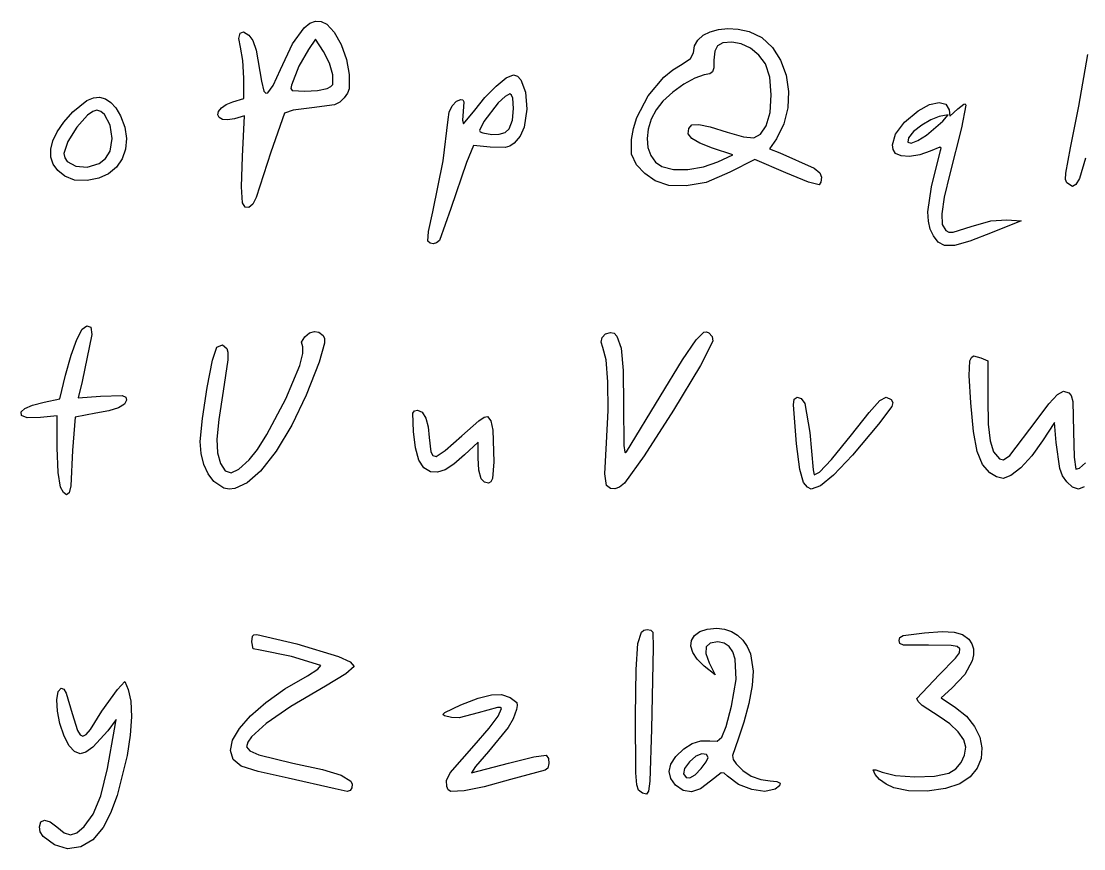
# Model space of a CAD drawing. Header units: metres. Extents: x -32.8 to -0.3, y -12.8 to 5.4.
# Drawn here: x -10.58 to -5.08, y -9.16 to -4.88 of the extents above; entities that cross this region are included whole.
import ezdxf

# ---------------------------------------------------------------- set-up
doc = ezdxf.new("R2010")
doc.units = ezdxf.units.M

msp = doc.modelspace()

# ---------------------------------------------------------------- linework, layer by layer
at = {"layer": '1', "color": 3}
for p, q in [((-9.115977, -4.914466), (-9.086506, -4.891731)), ((-9.086506, -4.891731), (-9.057173, -4.88127)), ((-9.057173, -4.88127), (-9.027803, -4.882913)), ((-9.027803, -4.882913), (-8.998223, -4.896491)), ((-8.998223, -4.896491), (-8.960246, -4.93691)), ((-9.453483, -4.970304), (-9.447596, -4.94311)), ((-9.447596, -4.94311), (-9.429646, -4.936467)), ((-9.429646, -4.936467), (-9.401613, -4.953185)), ((-9.176022, -4.997435), (-9.115977, -4.914466)), ((-8.960246, -4.93691), (-8.924933, -5.001307)), ((-7.049776, -4.953814), (-7.013906, -4.93539)), ((-7.013906, -4.93539), (-6.970802, -4.923738)), ((-6.970802, -4.923738), (-6.92181, -4.91937)), ((-6.92181, -4.91937), (-6.868279, -4.9228)), ((-6.868279, -4.9228), (-6.811553, -4.934541)), ((-6.811553, -4.934541), (-6.745209, -4.965819)), ((-9.445327, -5.015236), (-9.453483, -4.970304)), ((-9.401613, -4.953185), (-9.382334, -4.981521)), ((-9.382334, -4.981521), (-9.365204, -5.030104)), ((-9.238696, -5.131534), (-9.176022, -4.997435)), ((-9.057317, -4.974088), (-9.094262, -5.027584)), ((-9.016046, -5.037533), (-9.057317, -4.974088)), ((-8.924933, -5.001307), (-8.897321, -5.07836)), ((-7.094427, -5.008926), (-7.077065, -4.978497)), ((-7.077065, -4.978497), (-7.049776, -4.953814)), ((-6.947804, -4.993508), (-6.975873, -5.007645)), ((-6.901516, -4.989573), (-6.947804, -4.993508)), ((-6.853199, -4.997766), (-6.901516, -4.989573)), ((-6.805387, -5.021016), (-6.853199, -4.997766)), ((-6.745209, -4.965819), (-6.690523, -5.016834)), ((-9.433687, -5.085072), (-9.445327, -5.015236)), ((-9.365204, -5.030104), (-9.336494, -5.191284)), ((-9.094262, -5.027584), (-9.143317, -5.113635)), ((-8.984663, -5.099009), (-9.016046, -5.037533)), ((-7.114644, -5.073559), (-7.100513, -5.044587)), ((-7.100513, -5.044587), (-7.094427, -5.008926)), ((-6.989888, -5.036213), (-6.994014, -5.083437)), ((-6.975873, -5.007645), (-6.989888, -5.036213)), ((-6.762093, -5.056724), (-6.805387, -5.021016)), ((-6.727331, -5.102294), (-6.762093, -5.056724)), ((-6.690523, -5.016834), (-6.648624, -5.083157)), ((-5.103823, -5.321549), (-5.058306, -5.052857)), ((-9.428846, -5.175733), (-9.433687, -5.085072)), ((-9.143317, -5.113635), (-9.181162, -5.211607)), ((-8.967165, -5.157717), (-8.984663, -5.099009)), ((-8.897321, -5.07836), (-8.882447, -5.156745)), ((-7.20653, -5.132761), (-7.157959, -5.102757)), ((-7.157959, -5.102757), (-7.114644, -5.073559)), ((-6.994014, -5.083437), (-6.995307, -5.122193)), ((-6.70523, -5.170524), (-6.727331, -5.102294)), ((-6.648624, -5.083157), (-6.620638, -5.160357)), ((-9.276197, -5.214248), (-9.238696, -5.131534)), ((-8.966768, -5.207769), (-8.967165, -5.157717)), ((-8.882447, -5.156745), (-8.882173, -5.23085)), ((-8.069777, -5.174667), (-8.031442, -5.15869)), ((-8.031442, -5.15869), (-8.010968, -5.165385)), ((-8.010968, -5.165385), (-7.993499, -5.184064)), ((-7.333853, -5.267717), (-7.252751, -5.171319)), ((-7.252751, -5.171319), (-7.20653, -5.132761)), ((-7.044659, -5.159276), (-7.092458, -5.175191)), ((-7.01615, -5.153404), (-7.044659, -5.159276)), ((-7.001192, -5.143279), (-7.01615, -5.153404)), ((-6.995307, -5.122193), (-7.001192, -5.143279)), ((-6.69702, -5.261663), (-6.70523, -5.170524)), ((-6.620638, -5.160357), (-6.607692, -5.244004)), ((-9.428846, -5.281223), (-9.428846, -5.175733)), ((-9.336494, -5.191284), (-9.324029, -5.243471)), ((-9.304285, -5.251342), (-9.276197, -5.214248)), ((-9.181162, -5.211607), (-9.184848, -5.229331)), ((-8.997564, -5.228906), (-8.977219, -5.219499)), ((-8.977219, -5.219499), (-8.966768, -5.207769)), ((-8.179632, -5.275463), (-8.122446, -5.216594)), ((-8.122446, -5.216594), (-8.069777, -5.174667)), ((-7.993499, -5.184064), (-7.969303, -5.248935)), ((-7.149241, -5.206395), (-7.207196, -5.247937)), ((-7.092458, -5.175191), (-7.149241, -5.206395)), ((-10.240634, -5.29114), (-10.206816, -5.277605)), ((-10.206816, -5.277605), (-10.174937, -5.27474)), ((-10.174937, -5.27474), (-10.145024, -5.282545)), ((-9.48506, -5.298065), (-9.428846, -5.281223)), ((-9.324029, -5.243471), (-9.315133, -5.252987)), ((-9.315133, -5.252987), (-9.304285, -5.251342)), ((-9.184848, -5.229331), (-9.178398, -5.238827)), ((-9.178398, -5.238827), (-9.113216, -5.243357)), ((-9.113216, -5.243357), (-9.047215, -5.239112)), ((-9.047215, -5.239112), (-8.997564, -5.228906)), ((-8.909499, -5.277807), (-8.931778, -5.299809)), ((-8.891569, -5.254067), (-8.909499, -5.277807)), ((-8.882173, -5.23085), (-8.891569, -5.254067)), ((-8.231521, -5.34227), (-8.179632, -5.275463)), ((-8.075505, -5.270387), (-8.111392, -5.303879)), ((-8.050245, -5.257468), (-8.075505, -5.270387)), ((-8.041496, -5.263587), (-8.050245, -5.257468)), ((-8.035486, -5.280056), (-8.041496, -5.263587)), ((-8.031459, -5.332726), (-8.035486, -5.280056)), ((-7.969303, -5.248935), (-7.962308, -5.336434)), ((-7.392679, -5.379197), (-7.333853, -5.267717)), ((-7.207196, -5.247937), (-7.258514, -5.294865)), ((-6.702979, -5.353258), (-6.69702, -5.261663)), ((-6.607692, -5.244004), (-6.610915, -5.329669)), ((-10.313972, -5.350234), (-10.240634, -5.29114)), ((-10.145024, -5.282545), (-10.117107, -5.301017)), ((-10.117107, -5.301017), (-10.091214, -5.330153)), ((-10.091214, -5.330153), (-10.067374, -5.369951)), ((-9.558795, -5.348046), (-9.544773, -5.329702)), ((-9.544773, -5.329702), (-9.520252, -5.312383)), ((-9.520252, -5.312383), (-9.48506, -5.298065)), ((-9.075393, -5.328695), (-9.172802, -5.341325)), ((-8.959104, -5.313247), (-9.075393, -5.328695)), ((-8.931778, -5.299809), (-8.959104, -5.313247)), ((-8.364558, -5.352647), (-8.349141, -5.319299)), ((-8.349141, -5.319299), (-8.327934, -5.295055)), ((-8.327934, -5.295055), (-8.304611, -5.28569)), ((-8.304611, -5.28569), (-8.293955, -5.288279)), ((-8.293955, -5.288279), (-8.28869, -5.297886)), ((-8.28869, -5.297886), (-8.292164, -5.34919)), ((-8.111392, -5.303879), (-8.185309, -5.400984)), ((-8.037718, -5.392844), (-8.031459, -5.332726)), ((-7.962308, -5.336434), (-7.975967, -5.429687)), ((-7.258514, -5.294865), (-7.293536, -5.339763)), ((-6.610915, -5.329669), (-6.631434, -5.41292)), ((-5.93686, -5.344965), (-5.877404, -5.312833)), ((-5.877404, -5.312833), (-5.827972, -5.301227)), ((-5.827972, -5.301227), (-5.792874, -5.310278)), ((-5.792874, -5.310278), (-5.776417, -5.340117)), ((-5.77171, -5.373377), (-5.730556, -5.333949)), ((-5.730556, -5.333949), (-5.700184, -5.309978)), ((-5.689898, -5.3148), (-5.712531, -5.432078)), ((-5.700184, -5.309978), (-5.692395, -5.308726)), ((-5.692395, -5.308726), (-5.689898, -5.3148)), ((-5.147702, -5.53713), (-5.103823, -5.321549)), ((-10.359946, -5.402992), (-10.313972, -5.350234)), ((-10.236994, -5.368066), (-10.293343, -5.429974)), ((-10.211018, -5.349114), (-10.236994, -5.368066)), ((-10.18953, -5.342135), (-10.211018, -5.349114)), ((-10.168702, -5.348055), (-10.18953, -5.342135)), ((-10.149904, -5.364327), (-10.168702, -5.348055)), ((-10.121307, -5.418988), (-10.149904, -5.364327)), ((-10.067374, -5.369951), (-10.044273, -5.430278)), ((-9.56249, -5.365442), (-9.558795, -5.348046)), ((-9.556028, -5.379915), (-9.56249, -5.365442)), ((-9.539582, -5.389489), (-9.556028, -5.379915)), ((-9.513323, -5.392191), (-9.539582, -5.389489)), ((-9.477422, -5.386044), (-9.513323, -5.392191)), ((-9.425295, -5.371652), (-9.477422, -5.386044)), ((-9.435419, -5.581594), (-9.425295, -5.371652)), ((-9.217426, -5.356644), (-9.287791, -5.559001)), ((-9.172802, -5.341325), (-9.217426, -5.356644)), ((-8.396696, -5.604061), (-8.370513, -5.389325)), ((-8.370513, -5.389325), (-8.364558, -5.352647)), ((-8.292164, -5.34919), (-8.295527, -5.39393)), ((-8.290239, -5.412327), (-8.231521, -5.34227)), ((-7.411055, -5.436605), (-7.392679, -5.379197)), ((-7.31878, -5.388583), (-7.334214, -5.439)), ((-7.293536, -5.339763), (-7.31878, -5.388583)), ((-6.723384, -5.422856), (-6.702979, -5.353258)), ((-6.007529, -5.40381), (-5.93686, -5.344965)), ((-5.87107, -5.390736), (-5.918311, -5.418679)), ((-5.827634, -5.375035), (-5.87107, -5.390736)), ((-5.781124, -5.366048), (-5.827634, -5.375035)), ((-5.809346, -5.398491), (-5.781124, -5.366048)), ((-5.776417, -5.340117), (-5.77171, -5.373377)), ((-10.394343, -5.453069), (-10.359946, -5.402992)), ((-10.293343, -5.429974), (-10.340449, -5.504032)), ((-10.109555, -5.488248), (-10.121307, -5.418988)), ((-10.044273, -5.430278), (-10.035671, -5.488809)), ((-8.295527, -5.39393), (-8.290239, -5.412327)), ((-8.185309, -5.400984), (-8.207785, -5.44598)), ((-8.207785, -5.44598), (-8.204105, -5.454424)), ((-8.075116, -5.456503), (-8.053813, -5.437773)), ((-8.053813, -5.437773), (-8.037718, -5.392844)), ((-7.975967, -5.429687), (-7.997473, -5.475458)), ((-7.420642, -5.493), (-7.411055, -5.436605)), ((-7.334214, -5.439), (-7.339807, -5.488688)), ((-7.126722, -5.463598), (-7.124368, -5.435775)), ((-7.124368, -5.435775), (-7.107719, -5.418065)), ((-7.107719, -5.418065), (-7.072893, -5.414939)), ((-7.072893, -5.414939), (-7.014007, -5.426953)), ((-7.014007, -5.426953), (-6.925178, -5.454668)), ((-6.752598, -5.466303), (-6.723384, -5.422856)), ((-6.631434, -5.41292), (-6.670375, -5.489329)), ((-6.053261, -5.465286), (-6.007529, -5.40381)), ((-5.918311, -5.418679), (-5.960032, -5.4524)), ((-5.892602, -5.471201), (-5.809346, -5.398491)), ((-5.712531, -5.432078), (-5.772484, -5.671172)), ((-10.428275, -5.544118), (-10.417131, -5.5002)), ((-10.417131, -5.5002), (-10.394343, -5.453069)), ((-10.12047, -5.554234), (-10.109555, -5.488248)), ((-10.035671, -5.488809), (-10.040684, -5.543813)), ((-8.204105, -5.454424), (-8.191053, -5.45932)), ((-8.191053, -5.45932), (-8.14497, -5.46747)), ((-8.14497, -5.46747), (-8.105913, -5.466466)), ((-8.105913, -5.466466), (-8.075116, -5.456503)), ((-7.997473, -5.475458), (-8.028791, -5.512094)), ((-7.420512, -5.569089), (-7.420642, -5.493)), ((-7.339807, -5.488688), (-7.335527, -5.535322)), ((-7.108774, -5.488329), (-7.126722, -5.463598)), ((-7.067713, -5.512286), (-7.108774, -5.488329)), ((-6.925178, -5.454668), (-6.840633, -5.480182)), ((-6.840633, -5.480182), (-6.787394, -5.484736)), ((-6.787394, -5.484736), (-6.752598, -5.466303)), ((-6.670375, -5.489329), (-6.705501, -5.541089)), ((-6.069944, -5.521633), (-6.053261, -5.465286)), ((-5.986907, -5.485436), (-5.990563, -5.507196)), ((-5.960032, -5.4524), (-5.986907, -5.485436)), ((-5.972333, -5.511514), (-5.937814, -5.499234)), ((-5.937814, -5.499234), (-5.892602, -5.471201)), ((-10.427743, -5.584557), (-10.428275, -5.544118)), ((-10.340449, -5.504032), (-10.36018, -5.566412)), ((-10.144763, -5.590789), (-10.12047, -5.554234)), ((-10.040684, -5.543813), (-10.058424, -5.593558)), ((-8.239773, -5.523734), (-8.275079, -5.612851)), ((-8.153435, -5.53298), (-8.239773, -5.523734)), ((-8.07544, -5.535386), (-8.153435, -5.53298)), ((-8.051764, -5.52755), (-8.07544, -5.535386)), ((-8.028791, -5.512094), (-8.051764, -5.52755)), ((-7.335527, -5.535322), (-7.321342, -5.576577)), ((-7.000727, -5.537791), (-7.067713, -5.512286)), ((-6.895902, -5.572849), (-7.000727, -5.537791)), ((-6.705501, -5.541089), (-6.652535, -5.562789)), ((-6.066108, -5.545458), (-6.069944, -5.521633)), ((-6.053468, -5.56509), (-6.066108, -5.545458)), ((-5.990563, -5.507196), (-5.972333, -5.511514)), ((-5.874714, -5.553438), (-5.928404, -5.572131)), ((-5.823624, -5.533566), (-5.874714, -5.553438)), ((-5.868077, -5.737862), (-5.820117, -5.550221)), ((-5.817898, -5.537444), (-5.823624, -5.533566)), ((-5.820117, -5.550221), (-5.817898, -5.537444)), ((-5.172452, -5.668045), (-5.147702, -5.53713)), ((-10.415501, -5.621251), (-10.427743, -5.584557)), ((-10.36018, -5.566412), (-10.355552, -5.5882)), ((-10.355552, -5.5882), (-10.342686, -5.606469)), ((-10.342686, -5.606469), (-10.298351, -5.630719)), ((-10.178022, -5.617967), (-10.144763, -5.590789)), ((-10.058424, -5.593558), (-10.088006, -5.636312)), ((-9.439762, -5.738708), (-9.435419, -5.581594)), ((-9.287791, -5.559001), (-9.364089, -5.793604)), ((-8.449421, -5.868447), (-8.396696, -5.604061)), ((-7.394571, -5.624357), (-7.420512, -5.569089)), ((-7.321342, -5.576577), (-7.297222, -5.610126)), ((-7.297222, -5.610126), (-7.263133, -5.633646)), ((-7.048732, -5.634342), (-6.973513, -5.608493)), ((-6.973513, -5.608493), (-6.895902, -5.572849)), ((-6.783013, -5.597563), (-6.91214, -5.662133)), ((-6.621706, -5.666657), (-6.783013, -5.597563)), ((-6.652535, -5.562789), (-6.475621, -5.642032)), ((-6.024616, -5.578403), (-6.053468, -5.56509)), ((-5.980649, -5.580601), (-6.024616, -5.578403)), ((-5.928404, -5.572131), (-5.980649, -5.580601)), ((-5.069574, -5.5899), (-5.100532, -5.694701)), ((-10.391514, -5.653935), (-10.415501, -5.621251)), ((-10.355751, -5.682342), (-10.391514, -5.653935)), ((-10.298351, -5.630719), (-10.23939, -5.635704)), ((-10.23939, -5.635704), (-10.178022, -5.617967)), ((-10.088006, -5.636312), (-10.128544, -5.670342)), ((-8.275079, -5.612851), (-8.355946, -5.850135)), ((-7.352482, -5.668866), (-7.394571, -5.624357)), ((-7.263133, -5.633646), (-7.204042, -5.64783)), ((-7.204042, -5.64783), (-7.129075, -5.647758)), ((-7.129075, -5.647758), (-7.048732, -5.634342)), ((-6.91214, -5.662133), (-7.035005, -5.715467)), ((-6.504389, -5.713357), (-6.621706, -5.666657)), ((-6.475621, -5.642032), (-6.444938, -5.66613)), ((-6.444938, -5.66613), (-6.437291, -5.688951)), ((-10.304944, -5.703302), (-10.355751, -5.682342)), ((-10.238942, -5.705306), (-10.304944, -5.703302)), ((-10.179151, -5.693918), (-10.238942, -5.705306)), ((-10.128544, -5.670342), (-10.179151, -5.693918)), ((-7.297955, -5.706523), (-7.352482, -5.668866)), ((-7.228433, -5.732093), (-7.297955, -5.706523)), ((-7.035005, -5.715467), (-7.137918, -5.733002)), ((-6.448845, -5.72861), (-6.504389, -5.713357)), ((-6.440685, -5.714015), (-6.448845, -5.72861)), ((-6.437291, -5.688951), (-6.440685, -5.714015)), ((-5.772484, -5.671172), (-5.801346, -5.791984)), ((-5.173002, -5.699846), (-5.172452, -5.668045)), ((-5.166488, -5.717047), (-5.173002, -5.699846)), ((-5.137666, -5.737246), (-5.166488, -5.717047)), ((-5.100532, -5.694701), (-5.119316, -5.725896)), ((-9.435989, -5.821638), (-9.439762, -5.738708)), ((-7.137918, -5.733002), (-7.228433, -5.732093)), ((-5.885916, -5.867827), (-5.868077, -5.737862)), ((-5.119316, -5.725896), (-5.137666, -5.737246)), ((-9.421513, -5.843998), (-9.435989, -5.821638)), ((-9.381416, -5.828363), (-9.40194, -5.8457)), ((-9.364089, -5.793604), (-9.381416, -5.828363)), ((-5.801346, -5.791984), (-5.814269, -5.877383)), ((-9.40194, -5.8457), (-9.421513, -5.843998)), ((-8.471569, -5.970038), (-8.449421, -5.868447)), ((-8.355946, -5.850135), (-8.41596, -6.01594)), ((-5.883688, -5.916622), (-5.885916, -5.867827)), ((-5.814269, -5.877383), (-5.811659, -5.932912)), ((-5.874109, -5.957526), (-5.883688, -5.916622)), ((-5.811659, -5.932912), (-5.793921, -5.964115)), ((-5.661941, -5.943866), (-5.560396, -5.914833)), ((-5.560396, -5.914833), (-5.47778, -5.909298)), ((-5.403117, -5.913635), (-5.552606, -5.974855)), ((-5.47778, -5.909298), (-5.403117, -5.913635)), ((-8.47593, -6.020141), (-8.471569, -5.970038)), ((-5.857239, -5.992715), (-5.874109, -5.957526)), ((-5.833137, -6.024366), (-5.857239, -5.992715)), ((-5.793921, -5.964115), (-5.778282, -5.972192)), ((-5.778282, -5.972192), (-5.755423, -5.972177)), ((-5.755423, -5.972177), (-5.661941, -5.943866)), ((-5.552606, -5.974855), (-5.668658, -6.019225)), ((-8.464043, -6.030396), (-8.47593, -6.020141)), ((-8.447992, -6.032967), (-8.464043, -6.030396)), ((-8.430917, -6.028075), (-8.447992, -6.032967)), ((-8.41596, -6.01594), (-8.430917, -6.028075)), ((-5.80095, -6.042573), (-5.833137, -6.024366)), ((-5.748782, -6.041328), (-5.80095, -6.042573)), ((-5.668658, -6.019225), (-5.748782, -6.041328)), ((-10.293632, -6.528445), (-10.2659, -6.475754)), ((-10.2659, -6.475754), (-10.242063, -6.456913)), ((-10.242063, -6.456913), (-10.219984, -6.46518)), ((-10.219984, -6.46518), (-10.21548, -6.50307)), ((-9.087754, -6.494133), (-9.063031, -6.486329)), ((-9.063031, -6.486329), (-9.039399, -6.490869)), ((-9.039399, -6.490869), (-9.018335, -6.507855)), ((-7.086744, -6.530422), (-7.047164, -6.491278)), ((-7.047164, -6.491278), (-7.033218, -6.488825)), ((-7.033218, -6.488825), (-7.020323, -6.494062)), ((-10.322809, -6.60924), (-10.293632, -6.528445)), ((-10.21548, -6.50307), (-10.265576, -6.74626)), ((-9.129567, -6.542091), (-9.112094, -6.514183)), ((-9.123423, -6.566946), (-9.129567, -6.542091)), ((-9.112094, -6.514183), (-9.087754, -6.494133)), ((-9.018335, -6.507855), (-9.010108, -6.523787)), ((-9.010108, -6.523787), (-9.010088, -6.547368)), ((-7.577934, -6.54311), (-7.572626, -6.517946)), ((-7.569196, -6.570215), (-7.577934, -6.54311)), ((-7.572626, -6.517946), (-7.55566, -6.499411)), ((-7.55566, -6.499411), (-7.529425, -6.49219)), ((-7.529425, -6.49219), (-7.511107, -6.496575)), ((-7.511107, -6.496575), (-7.496087, -6.510599)), ((-7.496087, -6.510599), (-7.475011, -6.572798)), ((-7.156135, -6.633821), (-7.086744, -6.530422)), ((-6.999172, -6.536395), (-7.064249, -6.662236)), ((-7.020323, -6.494062), (-7.003532, -6.51309)), ((-7.003532, -6.51309), (-6.999172, -6.536395)), ((-9.589751, -6.635105), (-9.567984, -6.568283)), ((-9.567984, -6.568283), (-9.538737, -6.556949)), ((-9.538737, -6.556949), (-9.515648, -6.574285)), ((-9.515648, -6.574285), (-9.510311, -6.59368)), ((-9.510311, -6.59368), (-9.511527, -6.634176)), ((-9.138939, -6.663373), (-9.122183, -6.60154)), ((-9.122183, -6.60154), (-9.123423, -6.566946)), ((-9.010088, -6.547368), (-9.038832, -6.645438)), ((-7.552213, -6.633992), (-7.569196, -6.570215)), ((-7.475011, -6.572798), (-7.464337, -6.689252)), ((-10.350982, -6.712389), (-10.322809, -6.60924)), ((-9.618201, -6.777666), (-9.589751, -6.635105)), ((-9.511527, -6.634176), (-9.535086, -6.795117)), ((-9.038832, -6.645438), (-9.105089, -6.816466)), ((-7.542966, -6.748269), (-7.552213, -6.633992)), ((-7.272404, -6.823802), (-7.156135, -6.633821)), ((-5.672002, -6.714115), (-5.668331, -6.63876)), ((-5.668331, -6.63876), (-5.661053, -6.620961)), ((-5.661053, -6.620961), (-5.64956, -6.613795)), ((-5.64956, -6.613795), (-5.612174, -6.623504)), ((-5.612174, -6.623504), (-5.576513, -6.639752)), ((-5.576513, -6.639752), (-5.576513, -6.838063)), ((-9.211014, -6.836289), (-9.138939, -6.663373)), ((-7.464337, -6.689252), (-7.462206, -6.870422)), ((-7.064249, -6.662236), (-7.204196, -6.894075)), ((-10.380353, -6.835343), (-10.350982, -6.712389)), ((-10.265576, -6.74626), (-10.285508, -6.830997)), ((-7.542086, -6.896608), (-7.542966, -6.748269)), ((-5.664088, -6.855571), (-5.672002, -6.714115)), ((-10.285508, -6.830997), (-10.171149, -6.822214)), ((-10.171149, -6.822214), (-10.058144, -6.81862)), ((-10.058144, -6.81862), (-10.039834, -6.826456)), ((-9.643054, -6.937624), (-9.618201, -6.777666)), ((-9.535086, -6.795117), (-9.55829, -6.942292)), ((-9.105089, -6.816466), (-9.180559, -6.97258)), ((-5.259118, -6.861665), (-5.214961, -6.813079)), ((-5.214961, -6.813079), (-5.18371, -6.796466)), ((-5.18371, -6.796466), (-5.156707, -6.80434)), ((-5.156707, -6.80434), (-5.143797, -6.818806)), ((-5.143797, -6.818806), (-5.136314, -6.849351)), ((-10.56193, -6.885095), (-10.522254, -6.868264)), ((-10.522254, -6.868264), (-10.461904, -6.852649)), ((-10.461904, -6.852649), (-10.380353, -6.835343)), ((-10.046396, -6.863848), (-10.077673, -6.882698)), ((-10.035624, -6.842407), (-10.046396, -6.863848)), ((-10.039834, -6.826456), (-10.035624, -6.842407)), ((-9.308791, -7.020768), (-9.211014, -6.836289)), ((-7.462206, -6.870422), (-7.460265, -7.077114)), ((-7.447077, -7.11031), (-7.272404, -6.823802)), ((-6.582257, -6.866575), (-6.578102, -6.838107)), ((-6.565671, -7.068088), (-6.582257, -6.866575)), ((-6.578102, -6.838107), (-6.562916, -6.827149)), ((-6.562916, -6.827149), (-6.542821, -6.834354)), ((-6.542821, -6.834354), (-6.523936, -6.860373)), ((-6.523936, -6.860373), (-6.496676, -7.009452)), ((-6.190927, -6.905556), (-6.135229, -6.844509)), ((-6.072468, -6.874519), (-6.141443, -6.966007)), ((-6.135229, -6.844509), (-6.101716, -6.82633)), ((-6.101716, -6.82633), (-6.077132, -6.839246)), ((-6.077132, -6.839246), (-6.067761, -6.854125)), ((-6.067761, -6.854125), (-6.072468, -6.874519)), ((-5.650236, -7.004842), (-5.664088, -6.855571)), ((-5.576513, -6.838063), (-5.573755, -6.966069)), ((-5.324842, -6.949713), (-5.259118, -6.861665)), ((-5.136314, -6.849351), (-5.132013, -7.004126)), ((-10.580887, -6.903114), (-10.56193, -6.885095)), ((-10.579078, -6.922294), (-10.580887, -6.903114)), ((-10.550654, -6.9344), (-10.579078, -6.922294)), ((-10.395457, -6.924359), (-10.481672, -6.932381)), ((-10.394516, -7.089275), (-10.395457, -6.924359)), ((-10.302454, -6.930668), (-10.314676, -7.103634)), ((-10.195502, -6.909987), (-10.302454, -6.930668)), ((-10.127895, -6.898297), (-10.195502, -6.909987)), ((-10.077673, -6.882698), (-10.127895, -6.898297)), ((-8.552679, -6.910492), (-8.544965, -6.896948)), ((-8.550401, -7.005079), (-8.552679, -6.910492)), ((-8.544965, -6.896948), (-8.529132, -6.894357)), ((-8.529132, -6.894357), (-8.505411, -6.905182)), ((-8.505411, -6.905182), (-8.486437, -6.935062)), ((-8.212117, -6.950059), (-8.183449, -6.931284)), ((-8.183449, -6.931284), (-8.167161, -6.927199)), ((-8.167161, -6.927199), (-8.149989, -6.949396)), ((-7.550209, -7.062571), (-7.542086, -6.896608)), ((-7.204196, -6.894075), (-7.35613, -7.130932)), ((-6.282068, -7.021244), (-6.190927, -6.905556)), ((-10.481672, -6.932381), (-10.550654, -6.9344)), ((-9.654031, -7.056635), (-9.643054, -6.937624)), ((-9.55829, -6.942292), (-9.568059, -7.044221)), ((-9.180559, -6.97258), (-9.261126, -7.106137)), ((-8.486437, -6.935062), (-8.473851, -6.980106)), ((-8.473851, -6.980106), (-8.469291, -7.03642)), ((-8.300074, -7.026799), (-8.212117, -6.950059)), ((-8.149989, -6.949396), (-8.138266, -6.998418)), ((-6.141443, -6.966007), (-6.277147, -7.126394)), ((-5.573755, -6.966069), (-5.564129, -7.053123)), ((-5.462444, -7.128747), (-5.324842, -6.949713)), ((-5.230791, -6.958961), (-5.292191, -7.053308)), ((-5.221609, -7.061226), (-5.230791, -6.958961)), ((-9.357677, -7.097055), (-9.308791, -7.020768)), ((-8.539996, -7.089751), (-8.550401, -7.005079)), ((-8.469291, -7.03642), (-8.460312, -7.110469)), ((-8.385321, -7.102683), (-8.300074, -7.026799)), ((-8.138266, -6.998418), (-8.133273, -7.162319)), ((-6.496676, -7.009452), (-6.479988, -7.202995)), ((-6.386072, -7.150118), (-6.282068, -7.021244)), ((-5.63125, -7.107818), (-5.650236, -7.004842)), ((-5.132013, -7.004126), (-5.1285, -7.137625)), ((-10.389058, -7.21722), (-10.394516, -7.089275)), ((-9.649605, -7.118539), (-9.654031, -7.056635)), ((-9.568059, -7.044221), (-9.564948, -7.115313)), ((-9.401417, -7.151885), (-9.357677, -7.097055)), ((-8.521772, -7.152341), (-8.539996, -7.089751)), ((-8.215291, -7.059829), (-8.285298, -7.125312)), ((-8.215291, -7.140298), (-8.215291, -7.059829)), ((-7.558604, -7.224143), (-7.550209, -7.062571)), ((-7.460265, -7.077114), (-7.455351, -7.111053)), ((-6.549963, -7.201221), (-6.565671, -7.068088)), ((-5.564129, -7.053123), (-5.545602, -7.109573)), ((-5.292191, -7.053308), (-5.348734, -7.131193)), ((-5.203093, -7.195975), (-5.221609, -7.061226)), ((-10.314676, -7.103634), (-10.324336, -7.28587)), ((-9.635885, -7.17528), (-9.649605, -7.118539)), ((-9.564948, -7.115313), (-9.549511, -7.169977)), ((-9.454079, -7.199348), (-9.401417, -7.151885)), ((-9.261126, -7.106137), (-9.342672, -7.209492)), ((-8.460312, -7.110469), (-8.4488, -7.128387)), ((-8.4488, -7.128387), (-8.432349, -7.134246)), ((-8.432349, -7.134246), (-8.385321, -7.102683)), ((-8.285298, -7.125312), (-8.34131, -7.173859)), ((-8.210866, -7.205398), (-8.215291, -7.140298)), ((-7.35613, -7.130932), (-7.457165, -7.271829)), ((-7.455351, -7.111053), (-7.451668, -7.114474)), ((-7.451668, -7.114474), (-7.447077, -7.11031)), ((-6.447874, -7.215794), (-6.386072, -7.150118)), ((-6.277147, -7.126394), (-6.374575, -7.230415)), ((-5.60414, -7.175572), (-5.63125, -7.107818)), ((-5.545602, -7.109573), (-5.516146, -7.145771)), ((-5.516146, -7.145771), (-5.494298, -7.15189)), ((-5.494298, -7.15189), (-5.462444, -7.128747)), ((-5.348734, -7.131193), (-5.404971, -7.192532)), ((-5.1285, -7.137625), (-5.120053, -7.200048)), ((-9.613687, -7.224454), (-9.635885, -7.17528)), ((-9.549511, -7.169977), (-9.525338, -7.208054)), ((-9.494457, -7.217958), (-9.454079, -7.199348)), ((-8.495497, -7.193392), (-8.521772, -7.152341)), ((-8.460938, -7.213444), (-8.495497, -7.193392)), ((-8.386443, -7.20332), (-8.424913, -7.215809)), ((-8.34131, -7.173859), (-8.386443, -7.20332)), ((-8.200228, -7.248914), (-8.210866, -7.205398)), ((-8.133273, -7.162319), (-8.141471, -7.248167)), ((-6.529741, -7.269171), (-6.549963, -7.201221)), ((-6.479988, -7.202995), (-6.474977, -7.22845)), ((-5.565916, -7.219177), (-5.60414, -7.175572)), ((-5.404971, -7.192532), (-5.45603, -7.232716)), ((-5.188629, -7.233329), (-5.203093, -7.195975)), ((-5.120053, -7.200048), (-5.100612, -7.195255)), ((-5.100612, -7.195255), (-5.070664, -7.16715)), ((-10.377227, -7.292996), (-10.389058, -7.21722)), ((-9.583824, -7.263662), (-9.613687, -7.224454)), ((-9.525338, -7.208054), (-9.494457, -7.217958)), ((-9.342672, -7.209492), (-9.411852, -7.270623)), ((-8.424913, -7.215809), (-8.460938, -7.213444)), ((-8.182615, -7.267462), (-8.200228, -7.248914)), ((-8.141471, -7.248167), (-8.149408, -7.265806)), ((-7.55007, -7.284821), (-7.558604, -7.224143)), ((-6.474977, -7.22845), (-6.447874, -7.215794)), ((-6.374575, -7.230415), (-6.442547, -7.286612)), ((-5.531022, -7.238922), (-5.565916, -7.219177)), ((-5.497039, -7.247135), (-5.531022, -7.238922)), ((-5.45603, -7.232716), (-5.497039, -7.247135)), ((-5.166573, -7.266009), (-5.188629, -7.233329)), ((-10.361512, -7.320402), (-10.377227, -7.292996)), ((-10.324336, -7.28587), (-10.333341, -7.321708)), ((-9.531825, -7.297572), (-9.583824, -7.263662)), ((-9.503942, -7.302706), (-9.531825, -7.297572)), ((-9.474702, -7.299938), (-9.503942, -7.302706)), ((-9.411852, -7.270623), (-9.474702, -7.299938)), ((-8.161422, -7.272531), (-8.182615, -7.267462)), ((-8.149408, -7.265806), (-8.161422, -7.272531)), ((-7.530417, -7.299595), (-7.55007, -7.284821)), ((-7.507292, -7.302202), (-7.530417, -7.299595)), ((-7.482331, -7.29287), (-7.507292, -7.302202)), ((-7.457165, -7.271829), (-7.482331, -7.29287)), ((-6.508732, -7.293456), (-6.529741, -7.269171)), ((-6.489882, -7.303527), (-6.508732, -7.293456)), ((-6.442547, -7.286612), (-6.489882, -7.303527)), ((-5.136887, -7.292543), (-5.166573, -7.266009)), ((-5.107013, -7.303579), (-5.136887, -7.292543)), ((-5.07712, -7.291544), (-5.107013, -7.303579)), ((-10.346687, -7.331802), (-10.361512, -7.320402)), ((-10.333341, -7.321708), (-10.346687, -7.331802)), ((-7.356555, -8.032874), (-7.339387, -8.030302)), ((-7.339387, -8.030302), (-7.320138, -8.032175)), ((-7.320138, -8.032175), (-7.310291, -8.04294)), ((-7.067367, -8.040771), (-7.028765, -8.027848)), ((-7.028765, -8.027848), (-6.979204, -8.023246)), ((-6.979204, -8.023246), (-6.939541, -8.027436)), ((-6.939541, -8.027436), (-6.903397, -8.039588)), ((-9.386513, -8.09268), (-9.384295, -8.064475)), ((-9.384295, -8.064475), (-9.376897, -8.057724)), ((-9.376897, -8.057724), (-9.361196, -8.056055)), ((-9.361196, -8.056055), (-9.15368, -8.102902)), ((-7.387568, -8.101573), (-7.369964, -8.0431)), ((-7.369964, -8.0431), (-7.356555, -8.032874)), ((-7.310291, -8.04294), (-7.308361, -8.122024)), ((-7.113032, -8.116238), (-7.109941, -8.086289)), ((-7.109941, -8.086289), (-7.094573, -8.060692)), ((-7.094573, -8.060692), (-7.067367, -8.040771)), ((-6.903397, -8.039588), (-6.871306, -8.059074)), ((-6.871306, -8.059074), (-6.843803, -8.085268)), ((-6.843803, -8.085268), (-6.821424, -8.117542)), ((-6.035124, -8.086746), (-6.031193, -8.07129)), ((-6.03163, -8.102338), (-6.035124, -8.086746)), ((-6.031193, -8.07129), (-6.013749, -8.061166)), ((-6.013749, -8.061166), (-5.904414, -8.046456)), ((-5.904414, -8.046456), (-5.812783, -8.040293)), ((-5.812783, -8.040293), (-5.750288, -8.042916)), ((-5.750288, -8.042916), (-5.707486, -8.055707)), ((-5.707486, -8.055707), (-5.674932, -8.080049)), ((-5.674932, -8.080049), (-5.658145, -8.103178)), ((-9.379486, -8.12905), (-9.386513, -8.09268)), ((-9.343415, -8.136135), (-9.379486, -8.12905)), ((-9.181859, -8.169825), (-9.343415, -8.136135)), ((-9.15368, -8.102902), (-8.937522, -8.168828)), ((-7.396313, -8.23584), (-7.387568, -8.101573)), ((-7.308361, -8.122024), (-7.317741, -8.545357)), ((-7.103406, -8.149215), (-7.113032, -8.116238)), ((-7.034184, -8.119915), (-7.035535, -8.153415)), ((-7.013741, -8.100235), (-7.034184, -8.119915)), ((-6.973972, -8.093802), (-7.013741, -8.100235)), ((-6.941507, -8.099662), (-6.973972, -8.093802)), ((-6.915539, -8.11686), (-6.941507, -8.099662)), ((-6.896193, -8.144819), (-6.915539, -8.11686)), ((-6.821424, -8.117542), (-6.804703, -8.155269)), ((-6.013152, -8.110263), (-6.03163, -8.102338)), ((-5.88328, -8.110676), (-6.013152, -8.110263)), ((-5.766183, -8.111574), (-5.88328, -8.110676)), ((-5.73468, -8.117999), (-5.766183, -8.111574)), ((-5.720557, -8.130219), (-5.73468, -8.117999)), ((-5.723326, -8.14959), (-5.720557, -8.130219)), ((-5.658145, -8.103178), (-5.649702, -8.130062)), ((-5.649702, -8.130062), (-5.649379, -8.160052)), ((-9.029077, -8.216625), (-9.181859, -8.169825)), ((-8.937522, -8.168828), (-8.878152, -8.197317)), ((-8.878152, -8.197317), (-8.857346, -8.220408)), ((-7.080624, -8.183898), (-7.103406, -8.149215)), ((-7.044245, -8.218963), (-7.080624, -8.183898)), ((-7.035535, -8.153415), (-7.018029, -8.201308)), ((-6.88359, -8.182963), (-6.896193, -8.144819)), ((-6.879108, -8.287508), (-6.88359, -8.182963)), ((-6.804703, -8.155269), (-6.790378, -8.244573)), ((-5.828107, -8.264186), (-5.742499, -8.17747)), ((-5.742499, -8.17747), (-5.723326, -8.14959)), ((-5.656954, -8.192497), (-5.694907, -8.262144)), ((-5.649379, -8.160052), (-5.656954, -8.192497)), ((-9.099214, -8.268794), (-9.044503, -8.235149)), ((-9.044503, -8.235149), (-9.029077, -8.216625)), ((-8.857346, -8.220408), (-8.900324, -8.258949)), ((-7.400319, -8.476019), (-7.396313, -8.23584)), ((-6.987166, -8.264833), (-7.044245, -8.218963)), ((-7.018029, -8.201308), (-6.987166, -8.264833)), ((-6.790378, -8.244573), (-6.796452, -8.319676)), ((-10.08287, -8.339767), (-10.044699, -8.29858)), ((-10.044699, -8.29858), (-10.026687, -8.34083)), ((-9.21617, -8.33743), (-9.099214, -8.268794)), ((-8.900324, -8.258949), (-9.005513, -8.323432)), ((-6.903077, -8.425889), (-6.879108, -8.287508)), ((-5.943402, -8.386662), (-5.828107, -8.264186)), ((-5.694907, -8.262144), (-5.761778, -8.333796)), ((-10.396576, -8.392777), (-10.390131, -8.350149)), ((-10.390131, -8.350149), (-10.374484, -8.33369)), ((-10.374484, -8.33369), (-10.361078, -8.339051)), ((-10.361078, -8.339051), (-10.348663, -8.358859)), ((-10.348663, -8.358859), (-10.316947, -8.464187)), ((-10.162836, -8.452572), (-10.08287, -8.339767)), ((-10.026687, -8.34083), (-10.012796, -8.400115)), ((-9.314804, -8.40707), (-9.21617, -8.33743)), ((-9.005513, -8.323432), (-9.185093, -8.428607)), ((-6.796452, -8.319676), (-6.813483, -8.411797)), ((-5.761778, -8.333796), (-5.818124, -8.38329)), ((-10.393484, -8.451453), (-10.396576, -8.392777)), ((-10.012796, -8.400115), (-10.009854, -8.480946)), ((-9.393686, -8.47576), (-9.314804, -8.40707)), ((-8.305285, -8.419346), (-8.21463, -8.384599)), ((-8.21463, -8.384599), (-8.146467, -8.367394)), ((-8.146467, -8.367394), (-8.093693, -8.366679)), ((-8.093693, -8.366679), (-8.049202, -8.381401)), ((-8.049202, -8.381401), (-8.014659, -8.406949)), ((-8.014659, -8.406949), (-8.012288, -8.422214)), ((-6.813483, -8.411797), (-6.838708, -8.508575)), ((-5.936342, -8.402575), (-5.943402, -8.386662)), ((-5.914999, -8.423168), (-5.936342, -8.402575)), ((-5.818124, -8.38329), (-5.743179, -8.432574)), ((-10.380519, -8.516057), (-10.393484, -8.451453)), ((-10.316947, -8.464187), (-10.289537, -8.553006)), ((-10.222792, -8.547976), (-10.162836, -8.452572)), ((-9.185093, -8.428607), (-9.312914, -8.515641)), ((-8.397537, -8.469285), (-8.387697, -8.45852)), ((-8.389951, -8.476522), (-8.397537, -8.469285)), ((-8.387697, -8.45852), (-8.305285, -8.419346)), ((-8.215291, -8.46069), (-8.312909, -8.486318)), ((-8.115628, -8.432468), (-8.215291, -8.46069)), ((-8.100329, -8.433408), (-8.115628, -8.432468)), ((-8.110898, -8.477588), (-8.094704, -8.438735)), ((-8.094704, -8.438735), (-8.100329, -8.433408)), ((-8.017134, -8.444484), (-8.033796, -8.491523)), ((-8.012288, -8.422214), (-8.017134, -8.444484)), ((-6.931081, -8.53239), (-6.903077, -8.425889)), ((-5.828472, -8.479193), (-5.914999, -8.423168)), ((-5.743179, -8.432574), (-5.685971, -8.478837)), ((-10.357973, -8.581759), (-10.380519, -8.516057)), ((-10.089692, -8.495968), (-10.131695, -8.553721)), ((-10.097633, -8.545357), (-10.089692, -8.495968)), ((-10.009854, -8.480946), (-10.016681, -8.576818)), ((-9.451383, -8.541543), (-9.393686, -8.47576)), ((-9.312914, -8.515641), (-9.38934, -8.584814)), ((-8.353504, -8.485803), (-8.389951, -8.476522)), ((-8.312909, -8.486318), (-8.353504, -8.485803)), ((-8.157177, -8.540761), (-8.110898, -8.477588)), ((-8.033796, -8.491523), (-8.058836, -8.536456)), ((-7.399327, -8.771341), (-7.400319, -8.476019)), ((-6.838708, -8.508575), (-6.86936, -8.597645)), ((-5.772784, -8.516975), (-5.828472, -8.479193)), ((-5.728751, -8.558811), (-5.772784, -8.516975)), ((-5.685971, -8.478837), (-5.643995, -8.530831)), ((-10.33231, -8.630901), (-10.357973, -8.581759)), ((-10.289537, -8.553006), (-10.276275, -8.574728)), ((-10.276275, -8.574728), (-10.261589, -8.581195)), ((-10.261589, -8.581195), (-10.244191, -8.57231)), ((-10.244191, -8.57231), (-10.222792, -8.547976)), ((-10.131695, -8.553721), (-10.210186, -8.63919)), ((-10.134007, -8.74902), (-10.097633, -8.545357)), ((-10.016681, -8.576818), (-10.032097, -8.681226)), ((-9.486463, -8.602465), (-9.451383, -8.541543)), ((-8.235679, -8.629283), (-8.157177, -8.540761)), ((-8.058836, -8.536456), (-8.161874, -8.661774)), ((-7.317741, -8.545357), (-7.326572, -8.814104)), ((-6.952702, -8.587617), (-6.931081, -8.53239)), ((-5.699812, -8.600755), (-5.728751, -8.558811)), ((-5.643995, -8.530831), (-5.617392, -8.586156)), ((-10.304719, -8.661695), (-10.33231, -8.630901)), ((-9.497496, -8.656571), (-9.486463, -8.602465)), ((-9.408394, -8.612789), (-9.414735, -8.636403)), ((-9.414735, -8.636403), (-9.398093, -8.656774)), ((-9.38934, -8.584814), (-9.408394, -8.612789)), ((-8.359151, -8.771601), (-8.235679, -8.629283)), ((-7.150057, -8.647036), (-7.107004, -8.620008)), ((-7.107004, -8.620008), (-7.061865, -8.606175)), ((-7.061865, -8.606175), (-7.015108, -8.605755)), ((-7.015108, -8.605755), (-6.977519, -8.606947)), ((-6.977519, -8.606947), (-6.952702, -8.587617)), ((-6.86936, -8.597645), (-6.897963, -8.682359)), ((-5.689402, -8.638863), (-5.699812, -8.600755)), ((-5.617392, -8.586156), (-5.606305, -8.642413)), ((-10.276392, -8.672357), (-10.304719, -8.661695)), ((-10.246429, -8.663627), (-10.276392, -8.672357)), ((-10.210186, -8.63919), (-10.246429, -8.663627)), ((-10.032097, -8.681226), (-10.083977, -8.889632)), ((-9.48305, -8.701905), (-9.497496, -8.656571)), ((-9.398093, -8.656774), (-9.350364, -8.678562)), ((-9.350364, -8.678562), (-9.174846, -8.721697)), ((-8.161874, -8.661774), (-8.228143, -8.73901)), ((-8.058411, -8.720755), (-7.926165, -8.687783)), ((-7.926165, -8.687783), (-7.862769, -8.679255)), ((-7.862769, -8.679255), (-7.851262, -8.697045)), ((-7.216706, -8.727105), (-7.190554, -8.687044)), ((-7.190554, -8.687044), (-7.150057, -8.647036)), ((-7.08761, -8.684954), (-7.121333, -8.714699)), ((-7.056372, -8.672357), (-7.08761, -8.684954)), ((-7.032159, -8.677087), (-7.056372, -8.672357)), ((-7.033633, -8.715333), (-7.024578, -8.691367)), ((-7.024578, -8.691367), (-7.032159, -8.677087)), ((-6.897963, -8.682359), (-6.894121, -8.70328)), ((-5.714298, -8.718696), (-5.696003, -8.680283)), ((-5.696003, -8.680283), (-5.689402, -8.638863)), ((-5.606305, -8.642413), (-5.610872, -8.6972)), ((-9.441692, -8.736512), (-9.48305, -8.701905)), ((-9.353322, -8.76386), (-9.441692, -8.736512)), ((-9.174846, -8.721697), (-9.021673, -8.753356)), ((-8.2498, -8.771135), (-8.058411, -8.720755)), ((-8.228143, -8.73901), (-8.2498, -8.771135)), ((-7.854445, -8.746752), (-7.867749, -8.757024)), ((-7.848719, -8.723151), (-7.854445, -8.746752)), ((-7.851262, -8.697045), (-7.848719, -8.723151)), ((-7.225808, -8.765013), (-7.216706, -8.727105)), ((-7.121333, -8.714699), (-7.146527, -8.74952)), ((-7.059331, -8.749123), (-7.033633, -8.715333)), ((-6.894121, -8.70328), (-6.879401, -8.725401)), ((-6.879401, -8.725401), (-6.844883, -8.760167)), ((-5.742027, -8.750645), (-5.714298, -8.718696)), ((-5.610872, -8.6972), (-5.631236, -8.748118)), ((-10.169235, -8.890883), (-10.134007, -8.74902)), ((-9.199275, -8.799405), (-9.353322, -8.76386)), ((-8.956124, -8.854137), (-9.199275, -8.799405)), ((-9.021673, -8.753356), (-8.923703, -8.783397)), ((-8.923703, -8.783397), (-8.874951, -8.814305)), ((-8.378396, -8.811646), (-8.359151, -8.771601)), ((-7.867749, -8.757024), (-8.047666, -8.806673)), ((-7.393804, -8.834), (-7.399327, -8.771341)), ((-7.217864, -8.800994), (-7.225808, -8.765013)), ((-7.192877, -8.835276), (-7.217864, -8.800994)), ((-7.146527, -8.74952), (-7.152178, -8.777348)), ((-7.152178, -8.777348), (-7.138596, -8.795435)), ((-7.138596, -8.795435), (-7.118403, -8.796702)), ((-7.118403, -8.796702), (-7.091885, -8.781235)), ((-7.091885, -8.781235), (-7.059331, -8.749123)), ((-6.956292, -8.771264), (-7.012003, -8.815405)), ((-6.941367, -8.773618), (-6.956292, -8.771264)), ((-6.924124, -8.788963), (-6.941367, -8.773618)), ((-6.866127, -8.831226), (-6.924124, -8.788963)), ((-6.844883, -8.760167), (-6.800458, -8.788106)), ((-6.800458, -8.788106), (-6.751179, -8.80671)), ((-6.16918, -8.756542), (-6.155708, -8.75538)), ((-6.160019, -8.779585), (-6.16918, -8.756542)), ((-6.135933, -8.805758), (-6.160019, -8.779585)), ((-6.155708, -8.75538), (-6.123318, -8.768689)), ((-6.123318, -8.768689), (-6.054043, -8.786082)), ((-6.054043, -8.786082), (-5.953677, -8.792769)), ((-5.953677, -8.792769), (-5.851535, -8.788412)), ((-5.851535, -8.788412), (-5.776931, -8.772675)), ((-5.776931, -8.772675), (-5.742027, -8.750645)), ((-5.667538, -8.792768), (-5.719917, -8.828749)), ((-5.631236, -8.748118), (-5.667538, -8.792768)), ((-8.893176, -8.867589), (-8.956124, -8.854137)), ((-8.869436, -8.848566), (-8.878211, -8.862253)), ((-8.874951, -8.814305), (-8.867163, -8.830861)), ((-8.867163, -8.830861), (-8.869436, -8.848566)), ((-8.377201, -8.842849), (-8.378396, -8.811646)), ((-8.369742, -8.859353), (-8.377201, -8.842849)), ((-8.184451, -8.844278), (-8.287836, -8.864967)), ((-8.047666, -8.806673), (-8.184451, -8.844278)), ((-7.384033, -8.861152), (-7.393804, -8.834)), ((-7.326572, -8.814104), (-7.333648, -8.865515)), ((-7.152735, -8.863437), (-7.192877, -8.835276)), ((-7.063318, -8.853614), (-7.109889, -8.869587)), ((-7.012003, -8.815405), (-7.063318, -8.853614)), ((-6.797865, -8.85841), (-6.866127, -8.831226)), ((-6.751179, -8.80671), (-6.702094, -8.813468)), ((-6.676252, -8.855305), (-6.730765, -8.867455)), ((-6.702094, -8.813468), (-6.667623, -8.816742)), ((-6.653887, -8.838979), (-6.676252, -8.855305)), ((-6.667623, -8.816742), (-6.651282, -8.825686)), ((-6.651282, -8.825686), (-6.653887, -8.838979)), ((-6.102011, -8.830584), (-6.135933, -8.805758)), ((-6.063346, -8.849588), (-6.102011, -8.830584)), ((-5.986298, -8.864721), (-6.063346, -8.849588)), ((-5.795161, -8.853123), (-5.890429, -8.865507)), ((-5.719917, -8.828749), (-5.795161, -8.853123)), ((-10.208052, -8.9861), (-10.169235, -8.890883)), ((-10.083977, -8.889632), (-10.118081, -8.980622)), ((-8.878211, -8.862253), (-8.893176, -8.867589)), ((-8.356594, -8.867493), (-8.369742, -8.859353)), ((-8.287836, -8.864967), (-8.356594, -8.867493)), ((-7.364084, -8.876946), (-7.384033, -8.861152)), ((-7.344024, -8.881101), (-7.364084, -8.876946)), ((-7.333648, -8.865515), (-7.344024, -8.881101)), ((-7.109889, -8.869587), (-7.152735, -8.863437)), ((-6.730765, -8.867455), (-6.797865, -8.85841)), ((-5.890429, -8.865507), (-5.986298, -8.864721)), ((-10.479946, -9.024354), (-10.460407, -9.015976)), ((-10.460407, -9.015976), (-10.431805, -9.025037)), ((-10.25519, -9.049829), (-10.208052, -8.9861)), ((-10.118081, -8.980622), (-10.156056, -9.05413)), ((-10.48718, -9.050217), (-10.479946, -9.024354)), ((-10.482161, -9.076236), (-10.48718, -9.050217)), ((-10.467329, -9.100875), (-10.482161, -9.076236)), ((-10.431805, -9.025037), (-10.397383, -9.051491)), ((-10.397383, -9.051491), (-10.358857, -9.082869)), ((-10.293376, -9.082104), (-10.25519, -9.049829)), ((-10.156056, -9.05413), (-10.210048, -9.1179)), ((-10.409568, -9.144383), (-10.467329, -9.100875)), ((-10.358857, -9.082869), (-10.326059, -9.093095)), ((-10.326059, -9.093095), (-10.293376, -9.082104)), ((-10.210048, -9.1179), (-10.272794, -9.155088)), ((-10.340549, -9.16436), (-10.409568, -9.144383)), ((-10.272794, -9.155088), (-10.340549, -9.16436))]:
    msp.add_line(p, q, dxfattribs=at)

doc.saveas('drawing.dxf')
